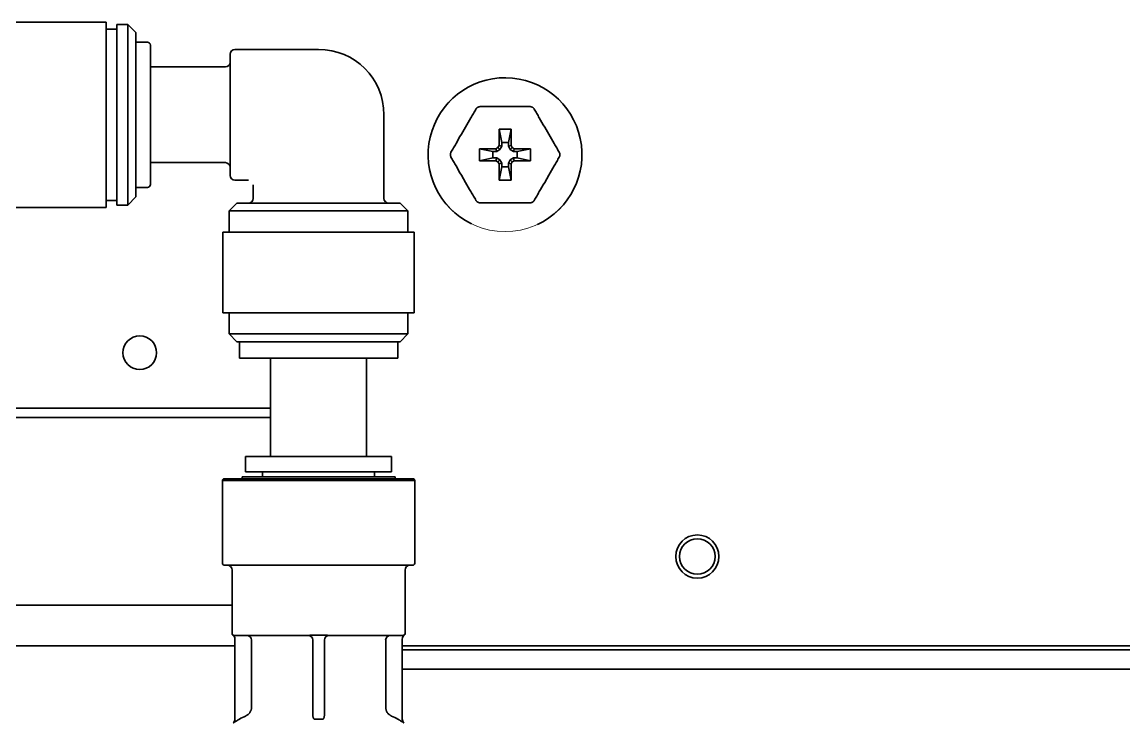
# Model space of a CAD drawing. Extents: x 6327 to 10269, y -393 to 3036.
# Drawn here: x 8677.8 to 8792.4, y 2254.9 to 2327.8 of the extents above; entities that cross this region are included whole.
import ezdxf

# ---------------------------------------------------------------- set-up
doc = ezdxf.new("R2010")
doc.units = 0
doc.header["$LTSCALE"] = 5
doc.layers.get('0').update_dxf_attribs({"linetype": 'CONTINUOUS', "lineweight": 0})
doc.layers.add('1', color=7, linetype='CONTINUOUS', true_color=0xffffff)

msp = doc.modelspace()

# ---------------------------------------------------------------- linework, layer by layer
msp.add_circle((8728.07, 2314.03), 8)
at = {"layer": '1', "color": 7, "linetype": 'Continuous', "lineweight": 35}
for p, q in [((8686.57, 2327.83), (8676.17, 2327.83)), ((8686.57, 2308.53), (8686.57, 2327.83)), ((8687.67, 2327.08), (8686.57, 2327.08)), ((8687.67, 2308.78), (8687.67, 2327.58)), ((8688.82, 2327.58), (8687.67, 2327.58)), ((8688.82, 2308.78), (8688.82, 2327.58)), ((8689.67, 2326.73), (8688.82, 2327.58)), ((8689.67, 2309.63), (8689.67, 2326.73)), ((8690.87, 2325.73), (8689.67, 2325.73)), ((8691.17, 2325.43), (8691.17, 2310.93)), ((8708.67, 2324.98), (8699.97, 2324.98)), ((8699.47, 2311.88), (8699.47, 2324.48)), ((8698.97, 2323.15), (8691.17, 2323.15)), ((8727.64, 2319.03), (8728.51, 2319.03)), ((8715.47, 2309.48), (8715.47, 2318.18)), ((8723.52, 2316.15), (8723.96, 2316.9)), ((8727.73, 2315.29), (8727.45, 2316.68)), ((8727.45, 2316.68), (8728.7, 2316.68)), ((8727.45, 2314.98), (8727.45, 2316.68)), ((8728.7, 2316.68), (8728.41, 2315.29)), ((8728.7, 2316.68), (8728.7, 2314.98)), ((8732.19, 2316.9), (8732.62, 2316.15)), ((8725.42, 2314.65), (8726.81, 2314.37)), ((8725.42, 2313.4), (8725.42, 2314.65)), ((8725.42, 2314.65), (8727.12, 2314.65)), ((8727.2, 2314.37), (8726.81, 2314.37)), ((8726.81, 2314.37), (8726.81, 2313.69)), ((8727.12, 2314.65), (8727.33, 2314.77)), ((8727.12, 2314.65), (8727.2, 2314.37)), ((8727.54, 2314.56), (8727.2, 2314.37)), ((8727.33, 2314.77), (8727.45, 2314.98)), ((8727.33, 2314.77), (8727.54, 2314.56)), ((8727.45, 2314.98), (8727.73, 2314.9)), ((8727.73, 2314.9), (8727.54, 2314.56)), ((8727.73, 2315.29), (8727.73, 2314.9)), ((8728.41, 2315.29), (8727.73, 2315.29)), ((8728.41, 2314.9), (8728.41, 2315.29)), ((8728.7, 2314.98), (8728.41, 2314.9)), ((8728.61, 2314.56), (8728.41, 2314.9)), ((8728.82, 2314.77), (8728.61, 2314.56)), ((8728.95, 2314.37), (8728.61, 2314.56)), ((8728.7, 2314.98), (8728.82, 2314.77)), ((8728.82, 2314.77), (8729.02, 2314.65)), ((8729.02, 2314.65), (8728.95, 2314.37)), ((8729.33, 2314.37), (8728.95, 2314.37)), ((8729.02, 2314.65), (8730.72, 2314.65)), ((8730.72, 2314.65), (8729.33, 2314.37)), ((8729.33, 2313.69), (8729.33, 2314.37)), ((8730.72, 2314.65), (8730.72, 2313.4)), ((8725.42, 2313.4), (8726.81, 2313.69)), ((8727.12, 2313.4), (8725.42, 2313.4)), ((8726.81, 2313.69), (8727.2, 2313.69)), ((8727.12, 2313.4), (8727.2, 2313.69)), ((8727.33, 2313.28), (8727.12, 2313.4)), ((8727.2, 2313.69), (8727.54, 2313.49)), ((8727.33, 2313.28), (8727.54, 2313.49)), ((8727.45, 2313.08), (8727.33, 2313.28)), ((8727.54, 2313.49), (8727.73, 2313.15)), ((8728.41, 2313.15), (8728.61, 2313.49)), ((8728.61, 2313.49), (8728.95, 2313.69)), ((8728.82, 2313.28), (8728.61, 2313.49)), ((8728.82, 2313.28), (8728.7, 2313.08)), ((8729.02, 2313.4), (8728.82, 2313.28)), ((8728.95, 2313.69), (8729.33, 2313.69)), ((8729.02, 2313.4), (8728.95, 2313.69)), ((8730.72, 2313.4), (8729.02, 2313.4)), ((8730.72, 2313.4), (8729.33, 2313.69)), ((8691.17, 2313.2), (8698.97, 2313.2)), ((8727.45, 2313.08), (8727.73, 2313.15)), ((8727.45, 2311.38), (8727.45, 2313.08)), ((8727.45, 2311.38), (8727.73, 2312.76)), ((8727.73, 2313.15), (8727.73, 2312.76)), ((8727.73, 2312.76), (8728.41, 2312.76)), ((8728.7, 2313.08), (8728.41, 2313.15)), ((8728.41, 2312.76), (8728.41, 2313.15)), ((8728.7, 2311.38), (8728.41, 2312.76)), ((8728.7, 2313.08), (8728.7, 2311.38)), ((8699.97, 2311.38), (8701.37, 2311.38)), ((8723.96, 2311.15), (8723.52, 2311.9)), ((8728.7, 2311.38), (8727.45, 2311.38)), ((8732.62, 2311.9), (8732.19, 2311.15)), ((8689.67, 2310.63), (8690.87, 2310.63)), ((8701.87, 2310.88), (8701.87, 2309.48)), ((8686.57, 2309.28), (8687.67, 2309.28)), ((8687.67, 2308.78), (8688.82, 2308.78)), ((8688.82, 2308.78), (8689.67, 2309.63)), ((8700.17, 2308.98), (8699.37, 2308.18)), ((8717.17, 2308.98), (8700.17, 2308.98)), ((8717.97, 2308.18), (8717.17, 2308.98)), ((8728.51, 2309.03), (8727.64, 2309.03)), ((8676.17, 2308.53), (8686.57, 2308.53)), ((8699.37, 2308.18), (8717.97, 2308.18)), ((8699.37, 2308.18), (8699.37, 2305.98)), ((8717.97, 2305.98), (8717.97, 2308.18)), ((8718.62, 2305.98), (8698.72, 2305.98)), ((8698.72, 2305.98), (8698.72, 2297.58)), ((8718.62, 2297.58), (8718.62, 2305.98)), ((8698.72, 2297.58), (8718.62, 2297.58)), ((8699.37, 2297.58), (8699.37, 2295.38)), ((8717.97, 2295.38), (8717.97, 2297.58)), ((8699.37, 2295.38), (8700.17, 2294.58)), ((8708.67, 2295.38), (8699.37, 2295.38)), ((8717.97, 2295.38), (8708.67, 2295.38)), ((8717.17, 2294.58), (8717.97, 2295.38)), ((8717.17, 2294.58), (8700.17, 2294.58)), ((8700.45, 2292.88), (8700.45, 2294.58)), ((8716.9, 2294.58), (8716.9, 2292.88)), ((8703.67, 2292.87), (8703.67, 2282.63)), ((8713.67, 2282.63), (8713.67, 2292.87)), ((8660.73, 2287.68), (8681.8, 2287.68)), ((8681.8, 2287.68), (8703.67, 2287.68)), ((8681.8, 2286.68), (8660.73, 2286.68)), ((8703.67, 2286.68), (8681.8, 2286.68)), ((8701.07, 2282.63), (8716.27, 2282.63)), ((8701.07, 2282.63), (8701.07, 2281.03)), ((8716.27, 2281.03), (8716.27, 2282.63)), ((8708.67, 2280.13), (8698.67, 2280.13)), ((8698.67, 2280.13), (8698.67, 2271.53)), ((8718.47, 2280.33), (8698.87, 2280.33)), ((8716.62, 2280.53), (8700.72, 2280.53)), ((8700.72, 2280.53), (8700.72, 2280.33)), ((8701.07, 2281.03), (8701.08, 2281.03)), ((8701.08, 2281.03), (8716.27, 2281.03)), ((8702.85, 2281.03), (8702.85, 2280.53)), ((8718.67, 2280.13), (8708.67, 2280.13)), ((8714.5, 2280.53), (8714.5, 2281.03)), ((8716.62, 2280.33), (8716.62, 2280.53)), ((8718.67, 2271.53), (8718.67, 2280.13)), ((8698.87, 2271.33), (8708.67, 2271.33)), ((8699.67, 2270.83), (8699.67, 2264.23)), ((8708.67, 2271.33), (8718.47, 2271.33)), ((8717.67, 2264.23), (8717.67, 2270.83)), ((8660.47, 2267.18), (8699.67, 2267.18)), ((8699.76, 2264.06), (8699.77, 2264.06)), ((8707.62, 2264.03), (8699.94, 2264.03)), ((8708.25, 2264.06), (8709.09, 2264.06)), ((8717.41, 2264.03), (8709.73, 2264.03)), ((8717.58, 2264.06), (8717.59, 2264.06)), ((8699.97, 2262.93), (8660.48, 2262.93)), ((8699.97, 2263.65), (8699.97, 2255.31)), ((8699.98, 2263.65), (8699.97, 2263.65)), ((8701.7, 2263.53), (8701.7, 2256.57)), ((8708.07, 2263.53), (8708.07, 2255.75)), ((8709.27, 2255.75), (8709.27, 2263.53)), ((8715.65, 2263.53), (8715.65, 2256.57)), ((8717.37, 2255.31), (8717.37, 2263.65)), ((9134.06, 2262.93), (8717.37, 2262.93)), ((8717.37, 2262.53), (8820.57, 2262.53)), ((8717.37, 2260.53), (8820.57, 2260.53)), ((8699.8, 2254.92), (8699.79, 2254.92)), ((8708.26, 2255.31), (8709.08, 2255.31))]:
    msp.add_line(p, q, dxfattribs=at)
for centre, radius in [((8690.07, 2293.43), 1.75), ((8748.07, 2272.23), 2.25), ((8748.07, 2272.23), 1.85)]:
    msp.add_circle(centre, radius, dxfattribs=at)
for centre, radius, start, end in [((8690.87, 2325.43), 0.3, 0, 90), ((8699.97, 2324.48), 0.5, 90, 180), ((8708.67, 2318.18), 6.8, 0, 90), ((8698.97, 2323.65), 0.5, 270, 0), ((8728.07, 2314.03), 8, 294.8737, 243.9956), ((8698.97, 2312.7), 0.5, 0, 90), ((8690.87, 2310.93), 0.3, 270, 0), ((8699.97, 2311.88), 0.5, 180, 270), ((8701.37, 2309.48), 0.5, 270, 0), ((8715.97, 2309.48), 0.5, 180, 270), ((8698.87, 2280.13), 0.2, 90, 180), ((8718.47, 2280.13), 0.2, 0, 90), ((8698.87, 2271.53), 0.2, 180, 270), ((8699.17, 2270.83), 0.5, 0, 90), ((8718.17, 2270.83), 0.5, 90, 180), ((8718.47, 2271.53), 0.2, 270, 0), ((8699.87, 2264.23), 0.2, 180, 235.1501), ((8699.47, 2263.65), 0.5, 0, 55.1501), ((8707.57, 2263.53), 0.5, 0, 90), ((8709.77, 2263.53), 0.5, 90, 180), ((8717.87, 2263.65), 0.5, 124.8499, 180), ((8717.47, 2264.23), 0.2, 304.8499, 0), ((8699.47, 2255.31), 0.5, 308.8492, 0), ((8717.87, 2255.31), 0.5, 180, 231.1508)]:
    msp.add_arc(centre, radius, start, end, dxfattribs=at)
msp.add_ellipse((8701.2, 2263.53), major_axis=(0, 0.5), ratio=0.98933, start_param=4.712389, end_param=6.283185, dxfattribs=at)
at = {"layer": '1', "color": 7, "linetype": 'Continuous', "lineweight": 35, "extrusion": (0, 0, -1)}
msp.add_ellipse((8716.14, 2263.53), major_axis=(0, 0.5), ratio=0.98933, start_param=4.712389, end_param=6.283185, dxfattribs=at)
at = {"layer": '1', "color": 7, "linetype": 'Continuous', "lineweight": 35}
for points, knots in [([(8725.04, 2318.78), (8725.05, 2318.79), (8725.06, 2318.81), (8725.09, 2318.85), (8725.11, 2318.86), (8725.13, 2318.89), (8725.14, 2318.89), (8725.15, 2318.91), (8725.16, 2318.92), (8725.19, 2318.94), (8725.21, 2318.95), (8725.26, 2318.98), (8725.3, 2319), (8725.37, 2319.01), (8725.39, 2319.02), (8725.43, 2319.02), (8725.45, 2319.03), (8725.47, 2319.03)], [0, 0, 0, 0, 0.125, 0.125, 0.25, 0.25, 0.3125, 0.3125, 0.375, 0.375, 0.5, 0.5, 0.75, 0.75, 0.875, 0.875, 1, 1, 1, 1]), ([(8725.47, 2319.03), (8725.65, 2319.03), (8725.82, 2319.03), (8726.17, 2319.03), (8726.35, 2319.03), (8726.89, 2319.03), (8727.26, 2319.03), (8727.64, 2319.03)], [0, 0, 0, 0, 0.25, 0.25, 0.5, 0.5, 1, 1, 1, 1]), ([(8728.51, 2319.03), (8728.89, 2319.03), (8729.26, 2319.03), (8729.8, 2319.03), (8729.97, 2319.03), (8730.24, 2319.03), (8730.33, 2319.03), (8730.5, 2319.03), (8730.59, 2319.03), (8730.67, 2319.03)], [0, 0, 0, 0, 0.5, 0.5, 0.75, 0.75, 0.875, 0.875, 1, 1, 1, 1]), ([(8730.67, 2319.03), (8730.69, 2319.03), (8730.71, 2319.02), (8730.76, 2319.02), (8730.78, 2319.01), (8730.82, 2319), (8730.84, 2319), (8730.87, 2318.98), (8730.88, 2318.98), (8730.9, 2318.97), (8730.91, 2318.96), (8730.96, 2318.94), (8730.99, 2318.91), (8731.04, 2318.86), (8731.05, 2318.85), (8731.08, 2318.81), (8731.09, 2318.79), (8731.1, 2318.78)], [0, 0, 0, 0, 0.125, 0.125, 0.25, 0.25, 0.375, 0.375, 0.4375, 0.4375, 0.5, 0.5, 0.75, 0.75, 0.875, 0.875, 1, 1, 1, 1]), ([(8723.96, 2316.9), (8724.15, 2317.23), (8724.33, 2317.55), (8724.6, 2318.02), (8724.69, 2318.17), (8724.83, 2318.4), (8724.87, 2318.48), (8724.96, 2318.63), (8725, 2318.7), (8725.04, 2318.78)], [0, 0, 0, 0, 0.5, 0.5, 0.75, 0.75, 0.875, 0.875, 1, 1, 1, 1]), ([(8731.1, 2318.78), (8731.19, 2318.63), (8731.28, 2318.48), (8731.45, 2318.17), (8731.54, 2318.02), (8731.81, 2317.55), (8731.99, 2317.23), (8732.19, 2316.9)], [0, 0, 0, 0, 0.25, 0.25, 0.5, 0.5, 1, 1, 1, 1]), ([(8722.44, 2314.28), (8722.53, 2314.42), (8722.62, 2314.57), (8722.79, 2314.88), (8722.88, 2315.03), (8723.15, 2315.5), (8723.33, 2315.82), (8723.52, 2316.15)], [0, 0, 0, 0, 0.25, 0.25, 0.5, 0.5, 1, 1, 1, 1]), ([(8732.62, 2316.15), (8732.81, 2315.82), (8733, 2315.5), (8733.26, 2315.03), (8733.35, 2314.88), (8733.49, 2314.65), (8733.53, 2314.58), (8733.62, 2314.42), (8733.66, 2314.35), (8733.7, 2314.28)], [0, 0, 0, 0, 0.5, 0.5, 0.75, 0.75, 0.875, 0.875, 1, 1, 1, 1]), ([(8722.44, 2313.78), (8722.42, 2313.81), (8722.41, 2313.85), (8722.38, 2313.94), (8722.38, 2313.98), (8722.38, 2314.07), (8722.38, 2314.11), (8722.4, 2314.17), (8722.4, 2314.18), (8722.41, 2314.2), (8722.41, 2314.21), (8722.42, 2314.24), (8722.43, 2314.26), (8722.44, 2314.28)], [0, 0, 0, 0, 0.25, 0.25, 0.5, 0.5, 0.75, 0.75, 0.8125, 0.8125, 0.875, 0.875, 1, 1, 1, 1]), ([(8723.52, 2311.9), (8723.33, 2312.23), (8723.15, 2312.55), (8722.88, 2313.02), (8722.79, 2313.17), (8722.66, 2313.4), (8722.62, 2313.48), (8722.53, 2313.63), (8722.49, 2313.7), (8722.44, 2313.78)], [0, 0, 0, 0, 0.5, 0.5, 0.75, 0.75, 0.875, 0.875, 1, 1, 1, 1]), ([(8733.7, 2313.78), (8733.62, 2313.63), (8733.53, 2313.48), (8733.35, 2313.17), (8733.27, 2313.02), (8733, 2312.55), (8732.81, 2312.23), (8732.62, 2311.9)], [0, 0, 0, 0, 0.25, 0.25, 0.5, 0.5, 1, 1, 1, 1]), ([(8733.7, 2314.28), (8733.72, 2314.24), (8733.74, 2314.2), (8733.76, 2314.11), (8733.77, 2314.07), (8733.77, 2313.98), (8733.76, 2313.94), (8733.75, 2313.89), (8733.75, 2313.88), (8733.74, 2313.85), (8733.73, 2313.84), (8733.72, 2313.81), (8733.71, 2313.79), (8733.7, 2313.78)], [0, 0, 0, 0, 0.25, 0.25, 0.5, 0.5, 0.75, 0.75, 0.8125, 0.8125, 0.875, 0.875, 1, 1, 1, 1]), ([(8725.04, 2309.28), (8724.96, 2309.42), (8724.87, 2309.57), (8724.69, 2309.88), (8724.61, 2310.03), (8724.34, 2310.5), (8724.15, 2310.82), (8723.96, 2311.15)], [0, 0, 0, 0, 0.25, 0.25, 0.5, 0.5, 1, 1, 1, 1]), ([(8732.19, 2311.15), (8732, 2310.82), (8731.81, 2310.5), (8731.54, 2310.03), (8731.45, 2309.88), (8731.32, 2309.65), (8731.28, 2309.58), (8731.19, 2309.42), (8731.15, 2309.35), (8731.1, 2309.28)], [0, 0, 0, 0, 0.5, 0.5, 0.75, 0.75, 0.875, 0.875, 1, 1, 1, 1]), ([(8725.47, 2309.03), (8725.45, 2309.03), (8725.43, 2309.03), (8725.39, 2309.03), (8725.37, 2309.04), (8725.32, 2309.05), (8725.3, 2309.06), (8725.27, 2309.07), (8725.26, 2309.07), (8725.24, 2309.08), (8725.23, 2309.09), (8725.19, 2309.12), (8725.15, 2309.14), (8725.11, 2309.19), (8725.09, 2309.21), (8725.06, 2309.24), (8725.05, 2309.26), (8725.04, 2309.28)], [0, 0, 0, 0, 0.125, 0.125, 0.25, 0.25, 0.375, 0.375, 0.4375, 0.4375, 0.5, 0.5, 0.75, 0.75, 0.875, 0.875, 1, 1, 1, 1]), ([(8727.64, 2309.03), (8727.26, 2309.03), (8726.89, 2309.03), (8726.35, 2309.03), (8726.17, 2309.03), (8725.91, 2309.03), (8725.82, 2309.03), (8725.65, 2309.03), (8725.56, 2309.03), (8725.47, 2309.03)], [0, 0, 0, 0, 0.5, 0.5, 0.75, 0.75, 0.875, 0.875, 1, 1, 1, 1]), ([(8730.67, 2309.03), (8730.5, 2309.03), (8730.33, 2309.03), (8729.98, 2309.03), (8729.8, 2309.03), (8729.26, 2309.03), (8728.89, 2309.03), (8728.51, 2309.03)], [0, 0, 0, 0, 0.25, 0.25, 0.5, 0.5, 1, 1, 1, 1]), ([(8731.1, 2309.28), (8731.09, 2309.26), (8731.08, 2309.24), (8731.05, 2309.21), (8731.04, 2309.19), (8731.02, 2309.17), (8731.01, 2309.16), (8730.99, 2309.14), (8730.98, 2309.14), (8730.96, 2309.12), (8730.94, 2309.1), (8730.88, 2309.07), (8730.84, 2309.05), (8730.78, 2309.04), (8730.76, 2309.03), (8730.71, 2309.03), (8730.69, 2309.03), (8730.67, 2309.03)], [0, 0, 0, 0, 0.125, 0.125, 0.25, 0.25, 0.3125, 0.3125, 0.375, 0.375, 0.5, 0.5, 0.75, 0.75, 0.875, 0.875, 1, 1, 1, 1]), ([(8716.9, 2292.88), (8716.9, 2292.88), (8716.47, 2292.88), (8714.64, 2292.88), (8711.9, 2292.88), (8708.67, 2292.88), (8705.44, 2292.88), (8702.71, 2292.88), (8700.88, 2292.88), (8700.45, 2292.88), (8700.45, 2292.88)], [0, 0, 0, 0, 0.125057, 0.250113, 0.37517, 0.500226, 0.625283, 0.750339, 0.875396, 1, 1, 1, 1]), ([(8699.77, 2264.06), (8699.77, 2264.06), (8699.78, 2264.06), (8699.79, 2264.06), (8699.8, 2264.05), (8699.82, 2264.05), (8699.83, 2264.04), (8699.84, 2264.04), (8699.85, 2264.04), (8699.87, 2264.03), (8699.88, 2264.03), (8699.9, 2264.03), (8699.91, 2264.03), (8699.92, 2264.03), (8699.93, 2264.03), (8699.94, 2264.03)], [0, 0, 0, 0, 0.25, 0.25, 0.5, 0.5, 0.625, 0.625, 0.75, 0.75, 0.875, 0.875, 0.9375, 0.9375, 1, 1, 1, 1]), ([(8707.62, 2264.03), (8707.63, 2264.03), (8707.64, 2264.03), (8707.66, 2264.03), (8707.68, 2264.03), (8707.71, 2264.03), (8707.74, 2264.03), (8707.79, 2264.04), (8707.82, 2264.04), (8707.87, 2264.04), (8707.9, 2264.05), (8707.98, 2264.05), (8708.03, 2264.06), (8708.14, 2264.06), (8708.2, 2264.06), (8708.25, 2264.06)], [0, 0, 0, 0, 0.0625, 0.0625, 0.125, 0.125, 0.25, 0.25, 0.375, 0.375, 0.5, 0.5, 0.75, 0.75, 1, 1, 1, 1]), ([(8709.09, 2264.06), (8709.15, 2264.06), (8709.2, 2264.06), (8709.29, 2264.06), (8709.31, 2264.06), (8709.37, 2264.05), (8709.39, 2264.05), (8709.45, 2264.05), (8709.48, 2264.04), (8709.53, 2264.04), (8709.55, 2264.04), (8709.61, 2264.03), (8709.63, 2264.03), (8709.67, 2264.03), (8709.68, 2264.03), (8709.71, 2264.03), (8709.72, 2264.03), (8709.73, 2264.03)], [0, 0, 0, 0, 0.25, 0.25, 0.375, 0.375, 0.5, 0.5, 0.625, 0.625, 0.75, 0.75, 0.875, 0.875, 0.9375, 0.9375, 1, 1, 1, 1]), ([(8717.41, 2264.03), (8717.42, 2264.03), (8717.43, 2264.03), (8717.44, 2264.03), (8717.45, 2264.03), (8717.46, 2264.03), (8717.47, 2264.03), (8717.49, 2264.04), (8717.5, 2264.04), (8717.52, 2264.04), (8717.53, 2264.05), (8717.55, 2264.05), (8717.55, 2264.06), (8717.57, 2264.06), (8717.57, 2264.06), (8717.58, 2264.06)], [0, 0, 0, 0, 0.0625, 0.0625, 0.125, 0.125, 0.25, 0.25, 0.375, 0.375, 0.5, 0.5, 0.75, 0.75, 1, 1, 1, 1]), ([(8701.7, 2256.57), (8701.7, 2256.52), (8701.69, 2256.47), (8701.68, 2256.4), (8701.68, 2256.37), (8701.67, 2256.32), (8701.66, 2256.28), (8701.64, 2256.23), (8701.62, 2256.18), (8701.61, 2256.16), (8701.58, 2256.09), (8701.56, 2256.05), (8701.52, 2255.99), (8701.49, 2255.96), (8701.47, 2255.93), (8701.46, 2255.91), (8701.45, 2255.91), (8701.41, 2255.86), (8701.34, 2255.79), (8701.26, 2255.74), (8701.19, 2255.7), (8701.17, 2255.69), (8701.13, 2255.66), (8701.1, 2255.65), (8701.08, 2255.64)], [0, 0, 0, 0, 0.125, 0.125, 0.1875, 0.1875, 0.25, 0.3125, 0.3125, 0.375, 0.375, 0.5, 0.5, 0.5625, 0.59375, 0.59375, 0.625, 0.625, 0.75, 0.875, 0.875, 0.9375, 0.9375, 1, 1, 1, 1]), ([(8715.65, 2256.57), (8715.65, 2256.52), (8715.65, 2256.47), (8715.66, 2256.4), (8715.67, 2256.37), (8715.68, 2256.32), (8715.69, 2256.28), (8715.71, 2256.23), (8715.72, 2256.18), (8715.73, 2256.16), (8715.77, 2256.09), (8715.79, 2256.05), (8715.83, 2255.99), (8715.85, 2255.96), (8715.87, 2255.93), (8715.89, 2255.91), (8715.9, 2255.91), (8715.94, 2255.86), (8716.01, 2255.79), (8716.09, 2255.74), (8716.15, 2255.7), (8716.18, 2255.69), (8716.22, 2255.66), (8716.24, 2255.65), (8716.26, 2255.64)], [0, 0, 0, 0, 0.125, 0.125, 0.1875, 0.1875, 0.25, 0.3125, 0.3125, 0.375, 0.375, 0.5, 0.5, 0.5625, 0.59375, 0.59375, 0.625, 0.625, 0.75, 0.875, 0.875, 0.9375, 0.9375, 1, 1, 1, 1]), ([(8700.44, 2255.32), (8700.4, 2255.3), (8700.36, 2255.28), (8700.3, 2255.24), (8700.28, 2255.23), (8700.25, 2255.21), (8700.24, 2255.21), (8700.23, 2255.2), (8700.22, 2255.19), (8700.17, 2255.16), (8700.14, 2255.14), (8700.09, 2255.11), (8700.07, 2255.1), (8700.04, 2255.08), (8700.04, 2255.07), (8700.02, 2255.06), (8700.01, 2255.06), (8699.98, 2255.03), (8699.95, 2255.02), (8699.91, 2254.99), (8699.9, 2254.98), (8699.88, 2254.97), (8699.88, 2254.97), (8699.87, 2254.96), (8699.86, 2254.96), (8699.84, 2254.95), (8699.83, 2254.94), (8699.81, 2254.93), (8699.81, 2254.92), (8699.8, 2254.92), (8699.8, 2254.92), (8699.8, 2254.92)], [0, 0, 0, 0, 0.125, 0.125, 0.1875, 0.1875, 0.21875, 0.21875, 0.25, 0.25, 0.375, 0.375, 0.4375, 0.4375, 0.46875, 0.46875, 0.5, 0.5, 0.625, 0.625, 0.6875, 0.6875, 0.71875, 0.71875, 0.75, 0.75, 0.875, 0.875, 0.9375, 0.9375, 1, 1, 1, 1]), ([(8708.07, 2255.75), (8708.07, 2255.71), (8708.08, 2255.67), (8708.08, 2255.61), (8708.09, 2255.59), (8708.1, 2255.54), (8708.1, 2255.52), (8708.11, 2255.48), (8708.12, 2255.46), (8708.13, 2255.43), (8708.14, 2255.42), (8708.15, 2255.4), (8708.15, 2255.4), (8708.17, 2255.38), (8708.17, 2255.37), (8708.19, 2255.35), (8708.19, 2255.34), (8708.21, 2255.33), (8708.21, 2255.33), (8708.22, 2255.32), (8708.22, 2255.32), (8708.24, 2255.31), (8708.24, 2255.31), (8708.25, 2255.31), (8708.26, 2255.31), (8708.26, 2255.31)], [0, 0, 0, 0, 0.25, 0.25, 0.375, 0.375, 0.5, 0.5, 0.625, 0.625, 0.6875, 0.6875, 0.75, 0.75, 0.8125, 0.8125, 0.875, 0.875, 0.90625, 0.90625, 0.9375, 0.9375, 0.96875, 0.96875, 1, 1, 1, 1]), ([(8709.08, 2255.31), (8709.09, 2255.31), (8709.09, 2255.31), (8709.11, 2255.31), (8709.11, 2255.31), (8709.12, 2255.32), (8709.13, 2255.32), (8709.14, 2255.33), (8709.14, 2255.33), (8709.15, 2255.34), (8709.16, 2255.35), (8709.17, 2255.37), (8709.18, 2255.38), (8709.2, 2255.4), (8709.21, 2255.42), (8709.22, 2255.46), (8709.23, 2255.48), (8709.24, 2255.52), (8709.25, 2255.55), (8709.26, 2255.59), (8709.26, 2255.61), (8709.27, 2255.65), (8709.27, 2255.67), (8709.27, 2255.71), (8709.27, 2255.73), (8709.27, 2255.75)], [0, 0, 0, 0, 0.03125, 0.03125, 0.0625, 0.0625, 0.09375, 0.09375, 0.125, 0.125, 0.1875, 0.1875, 0.25, 0.25, 0.375, 0.375, 0.5, 0.5, 0.625, 0.625, 0.75, 0.75, 0.875, 0.875, 1, 1, 1, 1]), ([(8716.91, 2255.32), (8716.95, 2255.3), (8716.99, 2255.28), (8717.05, 2255.24), (8717.06, 2255.23), (8717.09, 2255.21), (8717.1, 2255.21), (8717.12, 2255.2), (8717.13, 2255.19), (8717.18, 2255.16), (8717.21, 2255.14), (8717.26, 2255.11), (8717.28, 2255.1), (8717.3, 2255.08), (8717.31, 2255.07), (8717.32, 2255.06), (8717.33, 2255.06), (8717.37, 2255.03), (8717.4, 2255.02), (8717.43, 2254.99), (8717.44, 2254.98), (8717.46, 2254.97), (8717.47, 2254.97), (8717.48, 2254.96), (8717.48, 2254.96), (8717.5, 2254.95), (8717.52, 2254.94), (8717.54, 2254.93), (8717.54, 2254.92), (8717.55, 2254.92), (8717.55, 2254.92), (8717.55, 2254.92)], [0, 0, 0, 0, 0.125, 0.125, 0.1875, 0.1875, 0.21875, 0.21875, 0.25, 0.25, 0.375, 0.375, 0.4375, 0.4375, 0.46875, 0.46875, 0.5, 0.5, 0.625, 0.625, 0.6875, 0.6875, 0.71875, 0.71875, 0.75, 0.75, 0.875, 0.875, 0.9375, 0.9375, 1, 1, 1, 1])]:
    msp.add_open_spline(points, degree=3, knots=knots, dxfattribs=at)
for points in [[(8701.08, 2255.64), (8700.86, 2255.55), (8700.64, 2255.45), (8700.44, 2255.32)], [(8716.26, 2255.64), (8716.49, 2255.55), (8716.7, 2255.45), (8716.91, 2255.32)]]:
    msp.add_open_spline(points, degree=3, dxfattribs=at)

doc.saveas('drawing.dxf')
